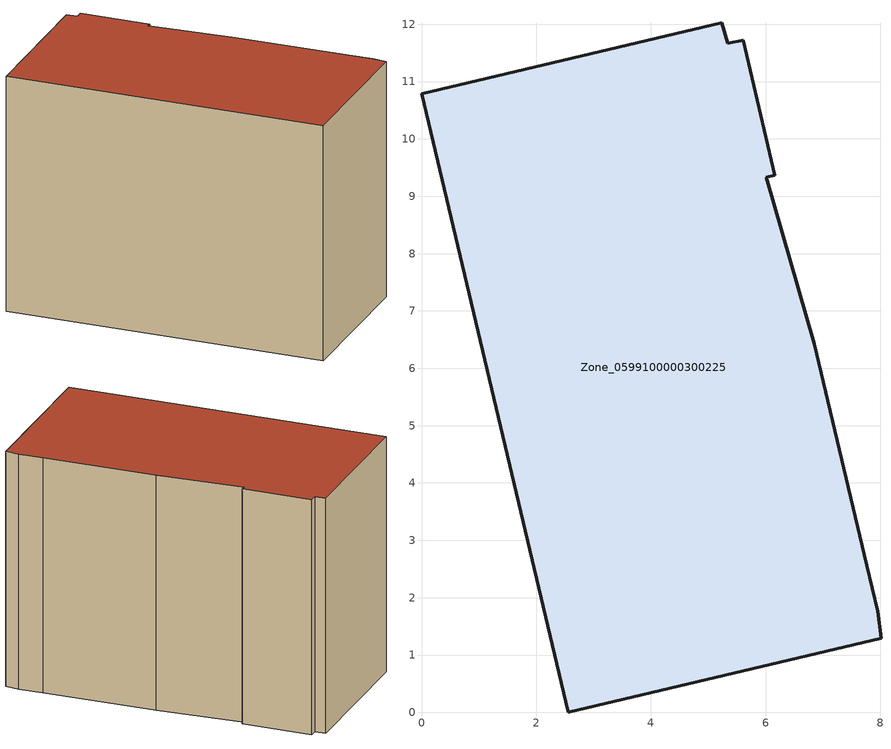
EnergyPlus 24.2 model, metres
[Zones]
Zone_0599100000300225
 floor ground (C_G): 5.24,12.03 5.34,11.67 5.61,11.72 6.16,9.36 6.01,9.33 6.85,6.43 7.76,2.56 7.96,1.76 8.01,1.29 2.56,0 0,10.79 z0
 wall outside (C_F): 7.76,2.56 6.85,6.43 6.01,9.33 6.16,9.36 5.61,11.72 5.34,11.67 5.24,12.03 0,10.79 2.56,0 8.01,1.29 7.96,1.76 7.76,2.56 z0:8.34
 roof outside (C_R): 2.56,0 8.01,1.29 7.96,1.76 7.76,2.56 6.85,6.43 6.01,9.33 6.16,9.36 5.61,11.72 5.34,11.67 5.24,12.03 0,10.79 z8.34
[BUILDING]
Pand.0599100000300225: North Axis=0; Terrain=City; Loads Convergence Tolerance Value=0.04; Temperature Convergence Tolerance Value=0.4; Solar Distribution=FullExterior; Maximum Number of Warmup Days=25; Minimum Number of Warmup Days=1
[Site:Location]
Rotterdam.The.Hague.AP_ZH_NLD Design_Conditions: Latitude=51.96; Longitude=4.45; Time Zone=1; Elevation=-4.5
[SITE:GROUNDTEMPERATURE:BUILDINGSURFACE]
18, 18, 18, 18, 18, 18, 18, 18, 18, 18, 18, 18
[MATERIAL] Thermal Absorptance=0.9; Solar Absorptance=0.7; Visible Absorptance=0.7
Name | Roughness | Thickness | Conductivity | Density | Specific Heat
G.TC.1992-2005 | MediumSmooth | 0.15 | 0.06 | 540 | 1210
F.TC.1992-2005 | Rough | 0.3 | 0.12 | 1920 | 840
R.TC.1992-2005 | MediumRough | 0.2 | 0.08 | 1500 | 1000
[CONSTRUCTION]
C_G: G.TC.1992-2005
C_F: F.TC.1992-2005
C_R: R.TC.1992-2005
[ZONE]
Zone_0599100000300225: Type=1; Multiplier=1; Ceiling Height=Autocalculate; Volume=Autocalculate; Floor Area=autocalculate; Part of Total Floor Area=Yes
[ZONEINFILTRATION:DESIGNFLOWRATE]
Infil_Zone_0599100000300225: Zone or ZoneList or Space or SpaceList=Zone_0599100000300225; Schedule=AlwaysOn; Design Flow Rate Calculation Method=Flow/Area; Flow Rate per Floor Area=0.0015; Constant Term Coefficient=1; Temperature Term Coefficient=0; Velocity Term Coefficient=0; Velocity Squared Term Coefficient=0
[HVACTEMPLATE:ZONE:IDEALLOADSAIRSYSTEM]
Zone_0599100000300225: Maximum Heating Supply Air Temperature=50; Minimum Cooling Supply Air Temperature=13; Maximum Heating Supply Air Humidity Ratio=0.0156; Minimum Cooling Supply Air Humidity Ratio=0.0077; Heating Limit=NoLimit; Cooling Limit=NoLimit; Dehumidification Control Type=ConstantSensibleHeatRatio; Cooling Sensible Heat Ratio=0.7; Dehumidification Setpoint=60; Humidification Control Type=None; Humidification Setpoint=30; Outdoor Air Method=None; Outdoor Air Flow Rate per Person=0.00944; Outdoor Air Flow Rate per Zone Floor Area=0; Outdoor Air Flow Rate per Zone=0; Demand Controlled Ventilation Type=None; Outdoor Air Economizer Type=NoEconomizer; Heat Recovery Type=None; Sensible Heat Recovery Effectiveness=0.7; Latent Heat Recovery Effectiveness=0.65
[ZONECONTROL:THERMOSTAT]
ThermostatControl_Zone_0599100000300225: Zone or ZoneList=Zone_0599100000300225; Control Type Schedule=DualSetpointControlType; Control 1=Thermostat_Zone_0599100000300225; Temperature Difference Between Cutout And Setpoint=0
[THERMOSTATSETPOINT:DUALSETPOINT]
Thermostat_Zone_0599100000300225: Heating Setpoint Temperature Schedule=HeatingSetpoint_Zone_0599100000300225; Cooling Setpoint Temperature Schedule=CoolingSetpoint_Zone_0599100000300225
[SCHEDULE:COMPACT]
HeatingSetpoint_Zone_0599100000300225: Through: 12/31, For: AllDays, Until: 24:00, 21
CoolingSetpoint_Zone_0599100000300225: Through: 12/31, For: AllDays, Until: 24:00, 24
DualSetpointControlType: Through: 12/31, For: AllDays, Until: 24:00, 4
AlwaysOn: Through: 12/31, For: AllDays, Until: 24:00, 1
